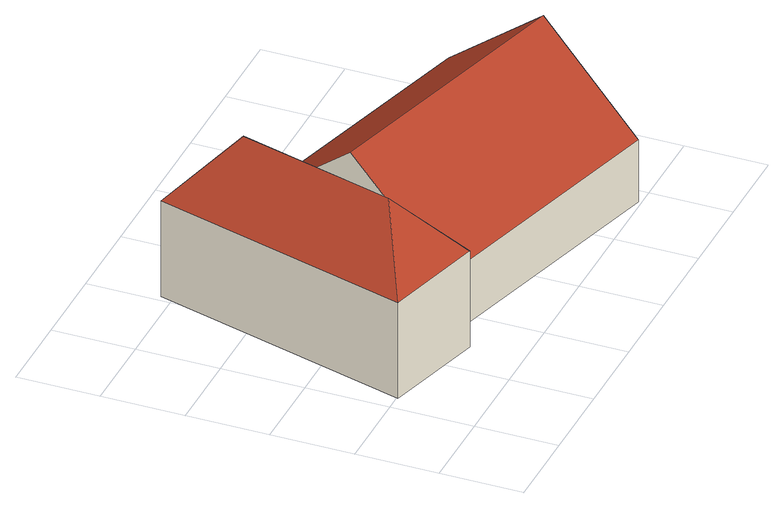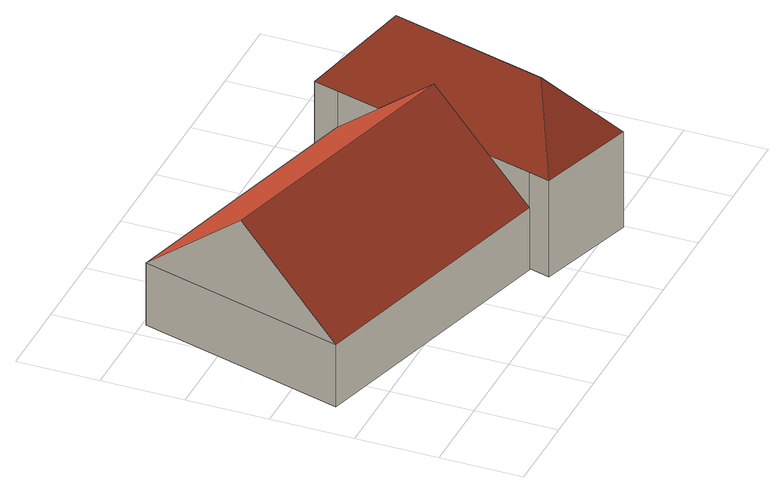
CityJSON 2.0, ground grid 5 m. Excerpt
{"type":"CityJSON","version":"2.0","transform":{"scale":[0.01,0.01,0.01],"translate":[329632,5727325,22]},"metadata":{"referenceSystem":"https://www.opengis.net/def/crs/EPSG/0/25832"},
"CityObjects":{
"building1":{"type":"Building","attributes":{"name":"Hiel","Geometrietyp2DReferenz":"3000","Gemeindeschluessel":"05170048","function":"31001_1010","roofType":"3200","measuredHeight":10.16},"address":[{"country":"Germany","locality":"Wesel","thoroughfareNumber":"14","thoroughfareName":"Rosenallee"}],"geometry":[{"type":"Solid","lod":"2","boundaries":[[[[0,1,2,3]],[[4,5,1,0]],[[6,7,5,4]],[[8,9,7,6]],[[10,11,9,8]],[[3,2,11,10]],[[12,0,3,13]],[[3,10,13]],[[13,10,8,6,4,12]],[[4,0,12]],[[1,5,7,9,11,2]]]],"semantics":{"surfaces":[{"type":"WallSurface"},{"type":"RoofSurface"},{"type":"GroundSurface"}],"values":[[0,0,0,0,0,0,1,1,1,1,2]]}}]},
"building2":{"type":"Building","attributes":{"Geometrietyp2DReferenz":"3000","Gemeindeschluessel":"05170048","function":"31001_1010","roofType":"3100","measuredHeight":9.52},"address":[{"country":"Germany","locality":"Wesel","thoroughfareNumber":"14","thoroughfareName":"Rosenallee"}],"geometry":[{"type":"Solid","lod":"2","boundaries":[[[[14,15,16,17]],[[18,19,15,14]],[[20,21,19,18]],[[17,16,21,20]],[[14,22,18]],[[20,23,17]],[[17,23,22,14]],[[18,22,23,20]],[[15,19,21,16]]]],"semantics":{"surfaces":[{"type":"WallSurface"},{"type":"RoofSurface"},{"type":"GroundSurface"}],"values":[[0,0,0,0,0,0,1,1,2]]}}]}
},
"vertices":[
[526,2068,688],[526,2068,62],[86,486,62],[86,486,688],[1133,1877,688],[1133,1877,62],[1096,1748,690],[1096,1748,62],[751,475,688],[751,475,62],[709,318,688],[709,318,62],[746,1670,1077],[480,705,1077],
[2753,1288,458],[2753,1288,52],[1096,1748,52],[1096,1748,458],[2397,19,458],[2397,19,52],[751,475,458],[751,475,52],[2575,654,1004],[923,1111,1004]
]}
